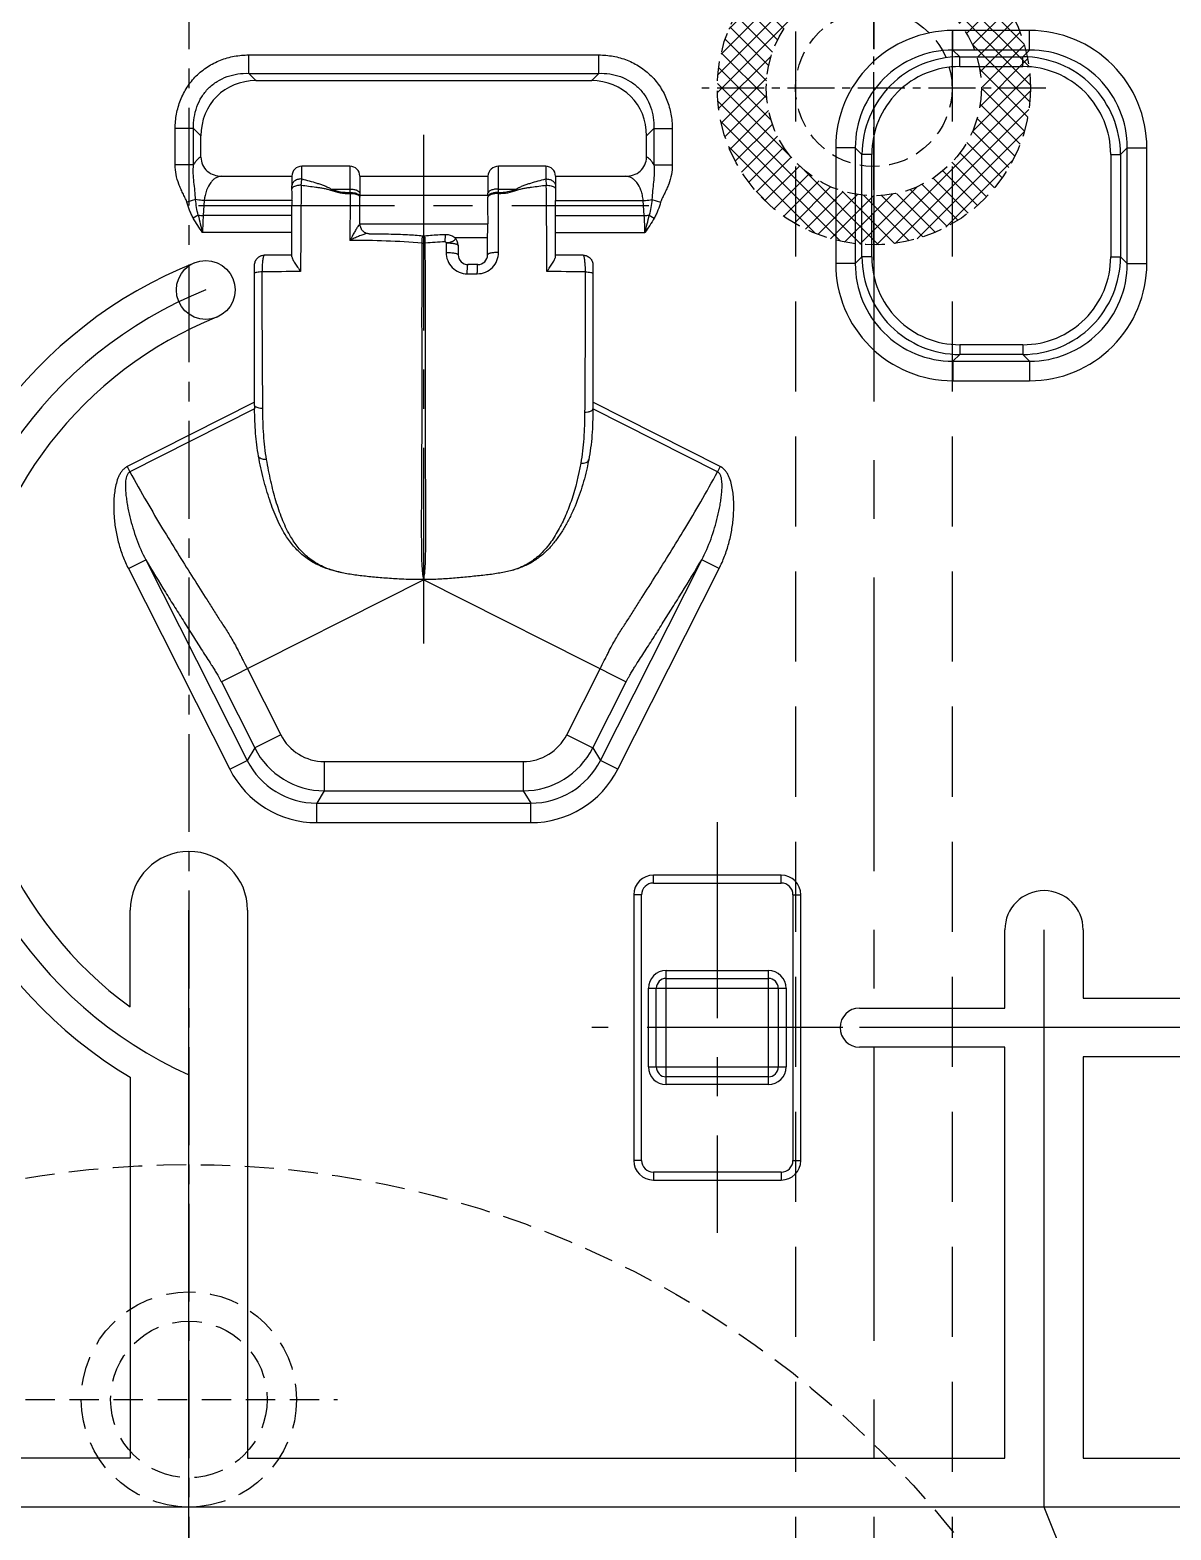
# Model space of a CAD drawing. Header units: millimetres. Extents: x 23075 to 24509, y -21593 to -20579.
# Drawn here: x 24224 to 24282.3, y -20835.6 to -20758.9 of the extents above; entities that cross this region are included whole.
import ezdxf

# ---------------------------------------------------------------- set-up
doc = ezdxf.new("R2010")
doc.units = ezdxf.units.MM
doc.header["$LTSCALE"] = 8
for name, pattern in [('CENTER', [2, 1.25, -0.25, 0.25, -0.25]), ('CENTER2', [1.125, 0.75, -0.125, 0.125, -0.125]), ('HIDDEN', [0.375, 0.25, -0.125]), ('HIDDEN2', [0.1875, 0.125, -0.0625])]:
    doc.linetypes.add(name, pattern=pattern)
for name, color, linetype in [('Cav-cor', 30, 'Continuous'), ('CL', 1, 'Continuous'), ('WT', 4, 'Continuous')]:
    doc.layers.add(name, color=color, linetype=linetype)

# ---------------------------------------------------------------- blocks, each defined once
blk = doc.blocks.new('20150513.114820')
at = {"layer": 'WT', "linetype": 'Continuous'}
h = blk.add_hatch(dxfattribs=at)
h.set_pattern_fill('ANSI37', color=125, scale=5, angle=270, style=0)
h.set_pattern_definition([(315, (23425.0146, -23957.4168), (0.441941738, 0.441941738), []), (45, (23425.0146, -23957.4168), (-0.441941738, 0.441941738), [])])
h.paths.add_polyline_path([(8, 0), (5.5, 0, 1), (-5.5, 0), (-8, 0, -1)])
h.paths.add_polyline_path([(-8, 0), (-5.5, 0, 0.414214), (0, -5.5, 0.414214), (5.5, 0), (8, 0, -0.414214), (0, -8, -0.414214)])
at = {"layer": 'WT', "color": 125, "linetype": 'CENTER2', "ltscale": 0.4}
for p, q in [((0, 8.788), (0, -8.788)), ((8.788, 0), (-8.788, 0))]:
    blk.add_line(p, q, dxfattribs=at)
at = {"layer": 'WT', "color": 125, "linetype": 'HIDDEN2'}
for radius in [8, 5.5, 4]:
    blk.add_circle((0, 0), radius, dxfattribs=at)

msp = doc.modelspace()

# ---------------------------------------------------------------- linework, layer by layer
at = {"linetype": 'CENTER', "ltscale": 0.5}
msp.add_line((24232.076, -20666.885), (24232.076, -21066.885), dxfattribs=at)
at = {"color": 8, "linetype": 'HIDDEN', "ltscale": 0.75}
msp.add_line((24223.73, -20828.885), (24239.668, -20828.885), dxfattribs=at)
for centre, radius in [((24232.076, -20866.885), 50), ((24232.076, -20828.885), 5.5), ((24232.076, -20828.885), 4)]:
    msp.add_circle(centre, radius, dxfattribs=at)
at = {"layer": 'Cav-cor', "color": 241}
for p, q in [((24271.119, -20759.935), (24271.119, -20758.936)), ((24275.033, -20758.936), (24271.119, -20758.936)), ((24275.033, -20759.935), (24275.033, -20758.936)), ((24275.033, -20759.935), (24271.119, -20759.935)), ((24271.464, -20760.28), (24271.119, -20759.935)), ((24274.689, -20760.28), (24275.033, -20759.935)), ((24235.135, -20761.125), (24235.135, -20760.185)), ((24235.135, -20760.185), (24253.018, -20760.185)), ((24253.018, -20761.125), (24253.018, -20760.185)), ((24271.464, -20760.779), (24271.464, -20760.28)), ((24271.464, -20760.28), (24274.689, -20760.28)), ((24274.689, -20760.779), (24274.689, -20760.28)), ((24235.51, -20761.5), (24235.135, -20761.125)), ((24235.135, -20761.125), (24253.018, -20761.125)), ((24252.642, -20761.5), (24235.51, -20761.5)), ((24252.642, -20761.5), (24253.018, -20761.125)), ((24271.464, -20760.779), (24274.689, -20760.779)), ((24231.376, -20765.796), (24231.376, -20763.944)), ((24232.316, -20763.944), (24231.376, -20763.944)), ((24232.316, -20765.796), (24232.316, -20763.944)), ((24232.691, -20764.319), (24232.316, -20763.944)), ((24232.691, -20765.409), (24232.691, -20764.319)), ((24255.462, -20764.319), (24255.837, -20763.944)), ((24255.462, -20765.409), (24255.462, -20764.319)), ((24255.837, -20763.944), (24255.837, -20765.796)), ((24255.837, -20763.944), (24256.776, -20763.944)), ((24256.776, -20763.944), (24256.776, -20765.796)), ((24265.127, -20764.928), (24265.127, -20770.842)), ((24266.126, -20764.928), (24265.127, -20764.928)), ((24266.126, -20764.928), (24266.126, -20770.842)), ((24266.471, -20765.273), (24266.126, -20764.928)), ((24266.471, -20770.498), (24266.471, -20765.273)), ((24266.97, -20765.273), (24266.471, -20765.273)), ((24266.97, -20770.498), (24266.97, -20765.273)), ((24279.182, -20765.273), (24279.182, -20770.498)), ((24279.182, -20765.273), (24279.682, -20765.273)), ((24279.682, -20765.273), (24280.026, -20764.928)), ((24279.682, -20765.273), (24279.682, -20770.498)), ((24280.026, -20770.842), (24280.026, -20764.928)), ((24280.026, -20764.928), (24281.025, -20764.928)), ((24281.025, -20770.842), (24281.025, -20764.928)), ((24232.316, -20765.796), (24231.376, -20765.796)), ((24237.845, -20766.518), (24237.845, -20765.875)), ((24240.307, -20765.875), (24237.845, -20765.875)), ((24240.307, -20765.875), (24240.307, -20767.206)), ((24247.895, -20767.209), (24247.895, -20765.875)), ((24250.307, -20765.875), (24247.895, -20765.875)), ((24250.307, -20765.875), (24250.307, -20766.518)), ((24255.837, -20765.796), (24256.776, -20765.796)), ((24233.755, -20766.385), (24237.343, -20766.385)), ((24237.343, -20766.377), (24237.343, -20766.385)), ((24237.343, -20766.385), (24237.343, -20766.865)), ((24240.81, -20766.385), (24240.81, -20766.377)), ((24240.81, -20766.385), (24240.81, -20767.251)), ((24240.81, -20766.385), (24247.344, -20766.385)), ((24247.344, -20766.385), (24247.344, -20767.251)), ((24250.81, -20766.385), (24250.81, -20766.377)), ((24250.81, -20766.385), (24250.81, -20766.865)), ((24250.81, -20766.385), (24254.397, -20766.385)), ((24232.415, -20767.579), (24231.97, -20767.707)), ((24232.859, -20767.625), (24232.81, -20768.392)), ((24237.344, -20767.625), (24232.859, -20767.625)), ((24239.336, -20767.036), (24240.307, -20767.036)), ((24240.307, -20767.206), (24240.309, -20767.258)), ((24240.81, -20767.251), (24240.81, -20767.351)), ((24240.81, -20768.822), (24240.81, -20767.351)), ((24240.81, -20767.353), (24247.344, -20767.353)), ((24247.894, -20767.26), (24247.895, -20767.209)), ((24247.895, -20767.036), (24248.817, -20767.036)), ((24250.808, -20767.625), (24255.294, -20767.625)), ((24255.343, -20768.392), (24255.294, -20767.625)), ((24255.738, -20767.579), (24256.182, -20767.707)), ((24232.553, -20768.37), (24232.296, -20768.522)), ((24237.343, -20768.392), (24232.81, -20768.392)), ((24237.343, -20770.495), (24237.343, -20767.868)), ((24250.81, -20770.494), (24250.81, -20767.868)), ((24250.81, -20768.392), (24255.343, -20768.392)), ((24255.6, -20768.37), (24255.857, -20768.522)), ((24240.81, -20768.822), (24240.81, -20768.844)), ((24240.81, -20768.822), (24247.345, -20768.822)), ((24237.343, -20769.26), (24232.776, -20769.26)), ((24244.898, -20769.367), (24245.196, -20769.353)), ((24245.223, -20769.79), (24245.22, -20770.28)), ((24247.342, -20769.532), (24245.673, -20769.532)), ((24245.835, -20769.922), (24245.835, -20769.935)), ((24245.835, -20769.935), (24245.835, -20770.398)), ((24247.342, -20770.398), (24247.342, -20769.414)), ((24250.81, -20769.26), (24255.376, -20769.26)), ((24237.343, -20770.408), (24236.417, -20770.408)), ((24251.735, -20770.408), (24250.81, -20770.408)), ((24266.471, -20770.498), (24266.126, -20770.842)), ((24266.97, -20770.498), (24266.471, -20770.498)), ((24279.182, -20770.498), (24279.682, -20770.498)), ((24279.682, -20770.498), (24280.026, -20770.842)), ((24235.433, -20778.104), (24235.433, -20770.92)), ((24246.298, -20771.368), (24246.814, -20771.367)), ((24246.84, -20770.9), (24246.337, -20770.9)), ((24252.719, -20770.92), (24252.719, -20778.211)), ((24266.126, -20770.842), (24265.127, -20770.842)), ((24280.026, -20770.842), (24281.025, -20770.842)), ((24271.464, -20774.991), (24271.464, -20775.491)), ((24274.689, -20774.991), (24271.464, -20774.991)), ((24274.689, -20774.991), (24274.689, -20775.491)), ((24271.464, -20775.491), (24271.119, -20775.835)), ((24271.119, -20775.835), (24271.119, -20776.834)), ((24271.119, -20775.835), (24275.033, -20775.835)), ((24274.689, -20775.491), (24271.464, -20775.491)), ((24274.689, -20775.491), (24275.033, -20775.835)), ((24275.033, -20775.835), (24275.033, -20776.834)), ((24271.119, -20776.834), (24275.033, -20776.834)), ((24235.433, -20777.93), (24228.925, -20781.219)), ((24235.434, -20778.27), (24229.062, -20781.49)), ((24235.433, -20778.104), (24235.433, -20778.074)), ((24259.227, -20781.219), (24252.719, -20777.93)), ((24252.719, -20778.211), (24252.719, -20778.27)), ((24259.09, -20781.49), (24252.719, -20778.27)), ((24252.719, -20778.284), (24252.719, -20778.27)), ((24228.925, -20781.219), (24229.062, -20781.49)), ((24259.227, -20781.219), (24259.09, -20781.49)), ((24228.983, -20786.434), (24229.872, -20785.985)), ((24229.872, -20785.985), (24235.049, -20796.229)), ((24253.103, -20796.229), (24258.28, -20785.985)), ((24259.169, -20786.434), (24258.28, -20785.985)), ((24228.983, -20786.434), (24234.16, -20796.678)), ((24253.992, -20796.678), (24259.169, -20786.434)), ((24244.076, -20786.997), (24233.733, -20792.224)), ((24244.076, -20786.997), (24254.419, -20792.224)), ((24244.09, -20786.994), (24244.08, -20786.994)), ((24235.067, -20791.55), (24236.771, -20794.923)), ((24251.381, -20794.923), (24253.086, -20791.55)), ((24233.733, -20792.224), (24235.438, -20795.597)), ((24252.714, -20795.597), (24254.419, -20792.224)), ((24236.771, -20794.923), (24235.438, -20795.597)), ((24251.381, -20794.923), (24252.714, -20795.597)), ((24235.438, -20795.597), (24235.049, -20796.229)), ((24252.714, -20795.597), (24253.103, -20796.229)), ((24234.16, -20796.678), (24235.049, -20796.229)), ((24238.994, -20796.29), (24238.994, -20797.785)), ((24238.994, -20796.29), (24249.158, -20796.29)), ((24249.158, -20796.29), (24249.158, -20797.785)), ((24253.992, -20796.678), (24253.103, -20796.229)), ((24238.994, -20797.785), (24238.606, -20798.416)), ((24238.994, -20797.785), (24249.158, -20797.785)), ((24249.158, -20797.785), (24249.547, -20798.416)), ((24238.606, -20799.413), (24238.606, -20798.416)), ((24238.606, -20798.416), (24249.547, -20798.416)), ((24249.547, -20799.413), (24249.547, -20798.416)), ((24238.606, -20799.413), (24249.547, -20799.413)), ((24255.81, -20802.498), (24255.81, -20802.096)), ((24262.342, -20802.096), (24255.81, -20802.096)), ((24262.342, -20802.498), (24262.342, -20802.096)), ((24255.81, -20802.498), (24262.342, -20802.498)), ((24254.805, -20803.101), (24254.805, -20816.669)), ((24255.207, -20803.101), (24254.805, -20803.101)), ((24255.207, -20816.669), (24255.207, -20803.101)), ((24262.945, -20803.101), (24262.945, -20816.669)), ((24262.945, -20803.101), (24263.347, -20803.101)), ((24263.347, -20816.669), (24263.347, -20803.101)), ((24229.076, -20808.829), (24229.076, -20803.885)), ((24232.076, -20940.385), (24232.076, -20803.885)), ((24235.076, -20803.885), (24235.076, -20831.885)), ((24273.772, -20808.885), (24273.772, -20804.885)), ((24275.772, -20834.385), (24275.772, -20804.885)), ((24277.772, -20804.885), (24277.772, -20808.385)), ((24256.463, -20812.8), (24256.463, -20806.971)), ((24256.463, -20806.971), (24261.689, -20806.971)), ((24256.463, -20807.373), (24261.689, -20807.373)), ((24261.689, -20812.8), (24261.689, -20806.971)), ((24255.559, -20811.895), (24255.559, -20807.875)), ((24255.559, -20807.875), (24262.594, -20807.875)), ((24255.961, -20811.895), (24255.961, -20807.875)), ((24262.192, -20807.875), (24262.192, -20811.895)), ((24262.594, -20807.875), (24262.594, -20811.895)), ((24266.347, -20808.885), (24273.772, -20808.885)), ((24277.772, -20808.385), (24284.611, -20808.385)), ((24284.611, -20809.885), (24266.347, -20809.885)), ((24273.772, -20810.885), (24266.347, -20810.885)), ((24273.772, -20831.885), (24273.772, -20810.885)), ((24255.559, -20811.895), (24262.594, -20811.895)), ((24277.772, -20811.385), (24277.772, -20831.885)), ((24284.611, -20811.385), (24277.772, -20811.385)), ((24229.076, -20812.424), (24229.076, -20831.885)), ((24261.689, -20812.398), (24256.463, -20812.398)), ((24261.689, -20812.8), (24256.463, -20812.8)), ((24255.207, -20816.669), (24254.805, -20816.669)), ((24262.945, -20816.669), (24263.347, -20816.669)), ((24255.81, -20817.272), (24255.81, -20817.674)), ((24262.342, -20817.272), (24255.81, -20817.272)), ((24262.342, -20817.272), (24262.342, -20817.674)), ((24255.81, -20817.674), (24262.342, -20817.674)), ((24229.076, -20831.885), (24184.076, -20831.885)), ((24235.076, -20831.885), (24273.772, -20831.885)), ((24277.772, -20831.885), (24283.076, -20831.885)), ((24283.076, -20834.385), (24174.076, -20834.385)), ((24281.28, -20847.984), (24275.772, -20834.385))]:
    msp.add_line(p, q, dxfattribs=at)
msp.add_circle((24232.936, -20772.195), 1.5, dxfattribs=at)
for centre, radius, start, end in [((24271.116, -20764.925), 5.988, 89.96876, 180.03124), ((24275.037, -20764.925), 5.988, 359.96876, 90.03124), ((24271.112, -20764.921), 4.986, 89.92495, 180.07505), ((24275.04, -20764.921), 4.986, 359.92452, 90.07548), ((24271.463, -20765.272), 4.992, 89.99079, 180.00921), ((24274.689, -20765.272), 4.992, 359.99079, 90.00921), ((24271.461, -20765.27), 4.491, 89.96888, 180.03112), ((24274.691, -20765.27), 4.491, 359.96889, 90.03111), ((24237.845, -20766.378), 0.502, 90, 179.96157), ((24240.307, -20766.378), 0.502, 0.03843, 90), ((24247.895, -20766.428), 0.553, 90, 175.56428), ((24250.307, -20766.378), 0.502, 0.03843, 90), ((24825.886, -20772.984), 588.105, 179.401676, 179.831427), ((23620.594, -20773.264), 629.778, 0.182956, 0.58427), ((24254.347, -20767.864), 17.004, 179.19259, 180.0117), ((24243.602, -20769.131), 4.753, 153.83693, 154.51859), ((25442.828, -20769.933), 1202.521, 179.872559, 179.987058), ((24240.668, -20767.443), 0.148, 34.87179, 37.53614), ((24254.416, -20767.461), 7.073, 179.73368, 179.93953), ((24471.269, -20767.87), 223.927, 179.89354, 180.24368), ((24228.405, -20767.246), 18.939, 359.67679, 359.98479), ((22959.4, -20770.402), 1288.498, 0.005689, 0.139696), ((24244.279, -20769.263), 5.055, 25.50236, 26.14333), ((24233.805, -20767.864), 17.004, 359.9883, 0.80737), ((24233.161, -20762.736), 5.667, 263.83606, 266.44393), ((24247.735, -20765.026), 15.547, 192.42181, 195.80473), ((24244.062, -20769.257), 11.286, 175.60561, 180.01778), ((24254.991, -20762.736), 5.667, 273.55607, 276.16394), ((24244.02, -20769.259), 11.356, 359.99576, 4.38084), ((24240.666, -20765.088), 15.29, 344.16692, 347.60655), ((24240.375, -20817.873), 48.212, 85.68754, 90.08142), ((24241.318, -20768.805), 0.515, 231.11156, 243.49321), ((24241.312, -20768.823), 0.495, 264.54701, 269.62364), ((24244.076, -20767.643), 2.156, 267.97703, 272.02324), ((24244.076, -20768.94), 0.488, 264.28556, 275.71694), ((24247.75, -20817.414), 47.752, 93.10664, 94.32142), ((24245.282, -20769.923), 0.553, 0.07989, 48.80197), ((24236.404, -20792.076), 21.668, 89.96476, 91.26876), ((24246.337, -20770.398), 0.502, 180, 270), ((24246.84, -20770.398), 0.502, 270, 0), ((24251.748, -20792.077), 21.669, 88.73129, 90.03525), ((24271.463, -20770.498), 4.992, 179.99078, 270.00922), ((24271.461, -20770.5), 4.491, 179.96888, 270.03112), ((24274.689, -20770.498), 4.992, 269.99078, 0.00922), ((24274.691, -20770.5), 4.491, 269.96889, 0.03111), ((24241.043, -20792.432), 23.3, 111.83171, 239.09567), ((24240.486, -21243.381), 472.136, 90.32798, 90.56529), ((24247.762, -21231.006), 459.76, 89.43152, 89.67522), ((24271.116, -20770.846), 5.988, 179.96875, 270.03125), ((24271.112, -20770.849), 4.986, 179.92495, 270.07505), ((24275.037, -20770.846), 5.988, 269.96875, 0.03125), ((24275.04, -20770.849), 4.986, 269.92452, 0.07548), ((24241.043, -20792.432), 21.8, 111.83171, 245.71151), ((24241.043, -20792.432), 20.3, 111.83171, 233.87787), ((24258.305, -20778.104), 22.872, 179.99938, 180.21177), ((24271.583, -20778.084), 36.15, 180.0322, 180.16651), ((24254.63, -20778.128), 19.197, 180.18011, 180.4232), ((24240.708, -20782.302), 4.406, 250.85313, 251.33826), ((24238.993, -20793.801), 2.489, 206.7887, 270.02297), ((24249.159, -20793.801), 2.489, 269.97703, 333.2113), ((24239.001, -20793.789), 3.995, 206.90611, 269.90556), ((24249.151, -20793.789), 3.995, 270.09444, 333.09389), ((24238.604, -20794.435), 4.978, 206.78881, 270.02286), ((24238.599, -20794.443), 3.973, 206.71057, 270.1011), ((24249.554, -20794.443), 3.973, 269.8989, 333.28943), ((24249.549, -20794.435), 4.978, 269.97714, 333.21119), ((24232.076, -20803.885), 3, 0, 180), ((24255.81, -20803.101), 1.005, 90, 180), ((24262.342, -20803.101), 1.005, 0, 90), ((24255.81, -20803.101), 0.603, 90, 180), ((24262.342, -20803.101), 0.603, 0, 90), ((24275.772, -20804.885), 2, 0, 180), ((24256.463, -20807.875), 0.904, 90, 180), ((24256.463, -20807.875), 0.502, 90, 180), ((24261.689, -20807.875), 0.904, 0, 90), ((24261.689, -20807.875), 0.502, 0, 90), ((24266.347, -20809.885), 1, 90, 270), ((24256.463, -20811.895), 0.904, 180, 270), ((24256.463, -20811.895), 0.502, 180, 270), ((24261.689, -20811.895), 0.904, 270, 0), ((24261.689, -20811.895), 0.502, 270, 0), ((24255.81, -20816.669), 1.005, 180, 270), ((24255.81, -20816.669), 0.603, 180, 270), ((24262.342, -20816.669), 1.005, 270, 0), ((24262.342, -20816.669), 0.603, 270, 0)]:
    msp.add_arc(centre, radius, start, end, dxfattribs=at)
for centre, major_axis, ratio, start_param, end_param in [((24235.883, -20764.692), (2.386, -2.386), 0.889126, 2.414818, 3.868368), ((24252.269, -20764.692), (2.386, 2.386), 0.889126, -0.726775, 0.726775), ((24247.895, -20767.844), (0, 7.019), 0.078746, 1.500763, 1.511534)]:
    msp.add_ellipse(centre, major_axis=major_axis, ratio=ratio, start_param=start_param, end_param=end_param, dxfattribs=at)
for points, knots in [([(24231.376, -20763.944), (24231.376, -20763.697), (24231.42, -20763.202), (24231.623, -20762.485), (24231.964, -20761.822), (24232.433, -20761.242), (24233.013, -20760.773), (24233.676, -20760.432), (24234.393, -20760.229), (24234.888, -20760.185), (24235.135, -20760.185)], [0, 0, 0, 0, 0.125022, 0.250026, 0.375019, 0.5, 0.624981, 0.749974, 0.874978, 1, 1, 1, 1]), ([(24253.018, -20760.185), (24253.264, -20760.185), (24253.76, -20760.229), (24254.476, -20760.432), (24255.14, -20760.773), (24255.719, -20761.242), (24256.189, -20761.822), (24256.529, -20762.485), (24256.733, -20763.202), (24256.776, -20763.697), (24256.776, -20763.944)], [0, 0, 0, 0, 0.125022, 0.250026, 0.375019, 0.5, 0.624981, 0.749974, 0.874978, 1, 1, 1, 1]), ([(24232.316, -20763.944), (24232.309, -20763.756), (24232.329, -20763.38), (24232.465, -20762.83), (24232.711, -20762.319), (24233.065, -20761.874), (24233.51, -20761.52), (24234.021, -20761.274), (24234.571, -20761.138), (24234.947, -20761.118), (24235.135, -20761.125)], [0, 0, 0, 0, 0.1248, 0.249752, 0.374839, 0.5, 0.625161, 0.750248, 0.8752, 1, 1, 1, 1]), ([(24253.018, -20761.125), (24253.205, -20761.118), (24253.582, -20761.138), (24254.131, -20761.274), (24254.642, -20761.52), (24255.087, -20761.874), (24255.441, -20762.319), (24255.688, -20762.83), (24255.823, -20763.38), (24255.843, -20763.756), (24255.837, -20763.944)], [0, 0, 0, 0, 0.1248, 0.249752, 0.374839, 0.5, 0.625161, 0.750248, 0.8752, 1, 1, 1, 1]), ([(24231.97, -20767.707), (24231.947, -20767.626), (24231.878, -20767.471), (24231.763, -20767.247), (24231.654, -20767.019), (24231.525, -20766.707), (24231.409, -20766.301), (24231.376, -20765.964), (24231.376, -20765.796)], [0, 0, 0, 0, 0.124955, 0.250038, 0.375115, 0.500185, 0.750108, 1, 1, 1, 1]), ([(24232.415, -20767.579), (24232.408, -20767.426), (24232.385, -20767.125), (24232.333, -20766.68), (24232.292, -20766.238), (24232.298, -20765.942), (24232.316, -20765.796)], [0, 0, 0, 0, 0.256427, 0.505995, 0.752557, 1, 1, 1, 1]), ([(24232.691, -20765.409), (24232.617, -20765.437), (24232.512, -20765.517), (24232.397, -20765.659), (24232.342, -20765.747), (24232.316, -20765.796)], [0, 0, 0, 0, 0.432869, 0.697929, 1, 1, 1, 1]), ([(24232.691, -20765.409), (24232.691, -20765.542), (24232.748, -20765.812), (24232.996, -20766.14), (24233.353, -20766.341), (24233.621, -20766.385), (24233.755, -20766.385)], [0, 0, 0, 0, 0.249722, 0.499502, 0.749605, 1, 1, 1, 1]), ([(24254.397, -20766.385), (24254.531, -20766.385), (24254.8, -20766.341), (24255.156, -20766.14), (24255.404, -20765.812), (24255.462, -20765.542), (24255.462, -20765.409)], [0, 0, 0, 0, 0.250395, 0.500498, 0.750278, 1, 1, 1, 1]), ([(24255.837, -20765.796), (24255.81, -20765.747), (24255.755, -20765.659), (24255.641, -20765.517), (24255.535, -20765.437), (24255.462, -20765.409)], [0, 0, 0, 0, 0.302072, 0.567135, 1, 1, 1, 1]), ([(24255.837, -20765.796), (24255.854, -20765.942), (24255.861, -20766.238), (24255.82, -20766.68), (24255.767, -20767.125), (24255.744, -20767.426), (24255.738, -20767.579)], [0, 0, 0, 0, 0.247443, 0.494005, 0.743573, 1, 1, 1, 1]), ([(24256.776, -20765.796), (24256.776, -20765.964), (24256.743, -20766.301), (24256.627, -20766.707), (24256.499, -20767.019), (24256.389, -20767.247), (24256.274, -20767.471), (24256.205, -20767.626), (24256.182, -20767.707)], [0, 0, 0, 0, 0.249892, 0.499815, 0.624885, 0.749962, 0.875045, 1, 1, 1, 1]), ([(24233.755, -20766.385), (24233.705, -20766.385), (24233.602, -20766.399), (24233.453, -20766.462), (24233.313, -20766.566), (24233.13, -20766.768), (24232.948, -20767.123), (24232.878, -20767.447), (24232.859, -20767.625)], [0, 0, 0, 0, 0.090335, 0.185467, 0.289279, 0.404829, 0.676765, 1, 1, 1, 1]), ([(24237.845, -20766.518), (24237.78, -20766.518), (24237.655, -20766.534), (24237.491, -20766.605), (24237.39, -20766.701), (24237.35, -20766.791), (24237.343, -20766.837), (24237.343, -20766.86)], [0, 0, 0, 0, 0.291298, 0.560043, 0.79336, 0.898875, 1, 1, 1, 1]), ([(24237.343, -20767.018), (24237.343, -20767.004), (24237.343, -20766.953), (24237.343, -20766.903), (24237.343, -20766.865)], [0, 0, 0, 0, 0.259881, 1, 1, 1, 1]), ([(24237.813, -20766.842), (24237.73, -20766.844), (24237.612, -20766.857), (24237.473, -20766.899), (24237.416, -20766.927), (24237.394, -20766.944)], [0, 0, 0, 0, 0.571416, 0.809496, 1, 1, 1, 1]), ([(24237.813, -20766.842), (24237.816, -20766.813), (24237.825, -20766.705), (24237.836, -20766.597), (24237.845, -20766.518)], [0, 0, 0, 0, 0.271014, 1, 1, 1, 1]), ([(24237.813, -20766.842), (24237.939, -20766.856), (24238.191, -20766.886), (24238.505, -20766.928), (24238.755, -20766.966), (24238.943, -20766.997), (24239.098, -20767.027), (24239.221, -20767.057), (24239.282, -20767.075), (24239.311, -20767.087)], [0, 0, 0, 0, 0.250077, 0.50025, 0.625352, 0.750434, 0.875426, 0.937829, 1, 1, 1, 1]), ([(24237.845, -20766.518), (24237.973, -20766.551), (24238.228, -20766.619), (24238.545, -20766.711), (24238.797, -20766.793), (24238.984, -20766.859), (24239.137, -20766.921), (24239.254, -20766.98), (24239.31, -20767.015), (24239.336, -20767.036)], [0, 0, 0, 0, 0.249843, 0.500227, 0.625549, 0.750857, 0.875934, 0.938218, 1, 1, 1, 1]), ([(24248.817, -20767.036), (24248.842, -20767.015), (24248.898, -20766.98), (24249.016, -20766.921), (24249.169, -20766.859), (24249.356, -20766.793), (24249.607, -20766.711), (24249.924, -20766.619), (24250.179, -20766.551), (24250.307, -20766.518)], [0, 0, 0, 0, 0.061791, 0.124083, 0.24916, 0.374465, 0.499784, 0.750163, 1, 1, 1, 1]), ([(24248.841, -20767.087), (24248.871, -20767.075), (24248.931, -20767.057), (24249.054, -20767.027), (24249.21, -20766.997), (24249.397, -20766.966), (24249.648, -20766.928), (24249.961, -20766.886), (24250.213, -20766.856), (24250.339, -20766.842)], [0, 0, 0, 0, 0.062174, 0.124577, 0.249569, 0.374651, 0.499752, 0.749924, 1, 1, 1, 1]), ([(24250.307, -20766.518), (24250.31, -20766.542), (24250.322, -20766.65), (24250.332, -20766.759), (24250.339, -20766.842)], [0, 0, 0, 0, 0.22674, 1, 1, 1, 1]), ([(24250.307, -20766.518), (24250.372, -20766.518), (24250.497, -20766.534), (24250.661, -20766.605), (24250.762, -20766.701), (24250.803, -20766.791), (24250.81, -20766.837), (24250.81, -20766.86)], [0, 0, 0, 0, 0.291298, 0.560043, 0.79336, 0.898875, 1, 1, 1, 1]), ([(24250.339, -20766.842), (24250.422, -20766.844), (24250.54, -20766.857), (24250.68, -20766.899), (24250.736, -20766.927), (24250.758, -20766.944)], [0, 0, 0, 0, 0.571417, 0.809496, 1, 1, 1, 1]), ([(24250.81, -20766.865), (24250.81, -20766.877), (24250.81, -20766.928), (24250.81, -20766.979), (24250.809, -20767.018)], [0, 0, 0, 0, 0.239846, 1, 1, 1, 1]), ([(24255.294, -20767.625), (24255.284, -20767.533), (24255.254, -20767.356), (24255.162, -20767.04), (24255.023, -20766.768), (24254.84, -20766.566), (24254.699, -20766.462), (24254.55, -20766.399), (24254.448, -20766.385), (24254.398, -20766.385)], [0, 0, 0, 0, 0.166993, 0.323638, 0.595404, 0.710882, 0.814629, 0.909701, 1, 1, 1, 1]), ([(24232.859, -20767.625), (24232.82, -20767.622), (24232.672, -20767.611), (24232.524, -20767.595), (24232.415, -20767.579)], [0, 0, 0, 0, 0.257756, 1, 1, 1, 1]), ([(24232.553, -20768.37), (24232.517, -20768.241), (24232.466, -20767.977), (24232.43, -20767.712), (24232.415, -20767.579)], [0, 0, 0, 0, 0.499995, 1, 1, 1, 1]), ([(24237.394, -20766.944), (24237.387, -20766.949), (24237.363, -20766.968), (24237.345, -20766.996), (24237.343, -20767.018)], [0, 0, 0, 0, 0.299106, 1, 1, 1, 1]), ([(24237.344, -20767.625), (24237.346, -20767.519), (24237.349, -20767.316), (24237.344, -20767.114), (24237.343, -20767.018)], [0, 0, 0, 0, 0.523169, 1, 1, 1, 1]), ([(24239.311, -20767.087), (24239.468, -20767.149), (24239.796, -20767.246), (24240.139, -20767.268), (24240.309, -20767.258)], [0, 0, 0, 0, 0.498209, 1, 1, 1, 1]), ([(24239.336, -20767.036), (24239.488, -20767.097), (24239.808, -20767.193), (24240.142, -20767.216), (24240.307, -20767.206)], [0, 0, 0, 0, 0.498181, 1, 1, 1, 1]), ([(24240.307, -20767.036), (24240.372, -20767.036), (24240.466, -20767.043), (24240.585, -20767.07), (24240.701, -20767.108), (24240.81, -20767.178), (24240.81, -20767.248)], [0, 0, 0, 0, 0.336811, 0.492221, 0.632859, 1, 1, 1, 1]), ([(24240.307, -20767.206), (24240.396, -20767.206), (24240.523, -20767.219), (24240.672, -20767.269), (24240.732, -20767.303), (24240.755, -20767.323)], [0, 0, 0, 0, 0.563768, 0.803842, 1, 1, 1, 1]), ([(24240.309, -20767.258), (24240.393, -20767.258), (24240.513, -20767.268), (24240.656, -20767.308), (24240.716, -20767.335), (24240.741, -20767.35)], [0, 0, 0, 0, 0.561272, 0.80205, 1, 1, 1, 1]), ([(24240.741, -20767.35), (24240.746, -20767.353), (24240.762, -20767.364), (24240.776, -20767.377), (24240.785, -20767.387)], [0, 0, 0, 0, 0.273343, 1, 1, 1, 1]), ([(24240.755, -20767.323), (24240.758, -20767.325), (24240.769, -20767.334), (24240.779, -20767.345), (24240.785, -20767.353)], [0, 0, 0, 0, 0.264467, 1, 1, 1, 1]), ([(24240.785, -20767.387), (24240.789, -20767.391), (24240.802, -20767.408), (24240.81, -20767.429), (24240.81, -20767.445)], [0, 0, 0, 0, 0.27925, 1, 1, 1, 1]), ([(24247.895, -20767.209), (24247.827, -20767.209), (24247.698, -20767.219), (24247.547, -20767.256), (24247.449, -20767.302), (24247.384, -20767.347), (24247.348, -20767.396), (24247.343, -20767.428)], [0, 0, 0, 0, 0.326549, 0.615959, 0.737831, 0.841704, 1, 1, 1, 1]), ([(24247.894, -20767.26), (24247.826, -20767.26), (24247.698, -20767.269), (24247.547, -20767.302), (24247.449, -20767.342), (24247.385, -20767.381), (24247.348, -20767.424), (24247.343, -20767.454)], [0, 0, 0, 0, 0.334342, 0.628364, 0.750351, 0.852361, 1, 1, 1, 1]), ([(24247.895, -20767.036), (24247.828, -20767.036), (24247.7, -20767.045), (24247.551, -20767.082), (24247.453, -20767.127), (24247.387, -20767.171), (24247.35, -20767.219), (24247.344, -20767.251)], [0, 0, 0, 0, 0.324912, 0.613724, 0.735867, 0.840361, 1, 1, 1, 1]), ([(24247.894, -20767.26), (24248.056, -20767.266), (24248.381, -20767.24), (24248.692, -20767.146), (24248.841, -20767.087)], [0, 0, 0, 0, 0.501835, 1, 1, 1, 1]), ([(24247.895, -20767.209), (24248.053, -20767.214), (24248.369, -20767.186), (24248.671, -20767.094), (24248.817, -20767.036)], [0, 0, 0, 0, 0.501859, 1, 1, 1, 1]), ([(24250.758, -20766.944), (24250.766, -20766.949), (24250.789, -20766.968), (24250.807, -20766.996), (24250.809, -20767.018)], [0, 0, 0, 0, 0.299107, 1, 1, 1, 1]), ([(24250.809, -20767.018), (24250.808, -20767.114), (24250.804, -20767.316), (24250.806, -20767.519), (24250.808, -20767.625)], [0, 0, 0, 0, 0.476832, 1, 1, 1, 1]), ([(24255.294, -20767.625), (24255.332, -20767.622), (24255.48, -20767.611), (24255.628, -20767.595), (24255.738, -20767.579)], [0, 0, 0, 0, 0.257756, 1, 1, 1, 1]), ([(24255.738, -20767.579), (24255.722, -20767.712), (24255.686, -20767.977), (24255.635, -20768.241), (24255.6, -20768.37)], [0, 0, 0, 0, 0.500005, 1, 1, 1, 1]), ([(24232.296, -20768.522), (24232.258, -20768.459), (24232.191, -20768.328), (24232.079, -20768.057), (24232.011, -20767.848), (24231.97, -20767.707)], [0, 0, 0, 0, 0.250007, 0.500147, 1, 1, 1, 1]), ([(24256.182, -20767.707), (24256.141, -20767.848), (24256.073, -20768.057), (24255.961, -20768.328), (24255.894, -20768.459), (24255.857, -20768.522)], [0, 0, 0, 0, 0.499854, 0.749992, 1, 1, 1, 1]), ([(24240.737, -20768.908), (24240.703, -20768.959), (24240.634, -20769.072), (24240.489, -20769.322), (24240.379, -20769.522), (24240.306, -20769.661)], [0, 0, 0, 0, 0.211574, 0.457878, 1, 1, 1, 1]), ([(24240.777, -20768.852), (24240.774, -20768.856), (24240.76, -20768.874), (24240.747, -20768.893), (24240.737, -20768.908)], [0, 0, 0, 0, 0.219, 1, 1, 1, 1]), ([(24240.81, -20768.844), (24240.812, -20768.877), (24240.82, -20768.943), (24240.844, -20769.005), (24240.858, -20769.035)], [0, 0, 0, 0, 0.495349, 1, 1, 1, 1]), ([(24240.858, -20769.035), (24240.866, -20769.052), (24240.902, -20769.115), (24240.952, -20769.171), (24240.995, -20769.206)], [0, 0, 0, 0, 0.248646, 1, 1, 1, 1]), ([(24247.342, -20769.414), (24247.342, -20769.314), (24247.345, -20769.116), (24247.345, -20768.919), (24247.345, -20768.822)], [0, 0, 0, 0, 0.508122, 1, 1, 1, 1]), ([(24241.156, -20769.313), (24241.089, -20769.329), (24240.952, -20769.375), (24240.744, -20769.457), (24240.526, -20769.554), (24240.38, -20769.624), (24240.306, -20769.661)], [0, 0, 0, 0, 0.222253, 0.470471, 0.731656, 1, 1, 1, 1]), ([(24241.2, -20769.303), (24241.197, -20769.304), (24241.182, -20769.307), (24241.167, -20769.31), (24241.156, -20769.313)], [0, 0, 0, 0, 0.240806, 1, 1, 1, 1]), ([(24241.309, -20769.319), (24241.634, -20769.321), (24242.282, -20769.328), (24242.93, -20769.349), (24243.254, -20769.367)], [0, 0, 0, 0, 0.500007, 1, 1, 1, 1]), ([(24244.074, -20786.985), (24244.052, -20786.879), (24244.016, -20786.611), (24243.986, -20786.122), (24243.973, -20785.474), (24243.967, -20784.352), (24243.972, -20782.713), (24243.983, -20780.932), (24243.991, -20779.355), (24243.993, -20777.604), (24243.988, -20775.331), (24243.985, -20772.569), (24243.994, -20770.718), (24244, -20769.797)], [0, 0, 0, 0, 0.019029, 0.047109, 0.085354, 0.132055, 0.242894, 0.371422, 0.442744, 0.518176, 0.67693, 0.839421, 1, 1, 1, 1]), ([(24244, -20769.797), (24243.999, -20769.753), (24243.997, -20769.672), (24244.001, -20769.563), (24244.008, -20769.489), (24244.018, -20769.447), (24244.024, -20769.431), (24244.027, -20769.426)], [0, 0, 0, 0, 0.353495, 0.651736, 0.871173, 0.947047, 1, 1, 1, 1]), ([(24244.078, -20786.986), (24244.1, -20786.879), (24244.137, -20786.611), (24244.166, -20786.122), (24244.179, -20785.475), (24244.186, -20784.353), (24244.18, -20782.713), (24244.169, -20780.933), (24244.162, -20779.355), (24244.159, -20777.604), (24244.165, -20775.331), (24244.167, -20772.569), (24244.158, -20770.718), (24244.152, -20769.797)], [0, 0, 0, 0, 0.019025, 0.047101, 0.085343, 0.132042, 0.24288, 0.371409, 0.442731, 0.518164, 0.676921, 0.839417, 1, 1, 1, 1]), ([(24244.152, -20769.797), (24244.154, -20769.753), (24244.155, -20769.672), (24244.151, -20769.563), (24244.144, -20769.489), (24244.134, -20769.447), (24244.128, -20769.431), (24244.125, -20769.426)], [0, 0, 0, 0, 0.353495, 0.651735, 0.871173, 0.947046, 1, 1, 1, 1]), ([(24245.191, -20769.352), (24245.187, -20769.354), (24245.181, -20769.366), (24245.175, -20769.388), (24245.17, -20769.423), (24245.166, -20769.468), (24245.163, -20769.523), (24245.161, -20769.612), (24245.161, -20769.683), (24245.163, -20769.732)], [0, 0, 0, 0, 0.032483, 0.093665, 0.184809, 0.304319, 0.449445, 0.61663, 1, 1, 1, 1]), ([(24245.223, -20769.79), (24245.222, -20769.776), (24245.208, -20769.746), (24245.178, -20769.731), (24245.162, -20769.732)], [0, 0, 0, 0, 0.497728, 1, 1, 1, 1]), ([(24245.196, -20769.353), (24245.22, -20769.352), (24245.315, -20769.354), (24245.41, -20769.378), (24245.476, -20769.405)], [0, 0, 0, 0, 0.250661, 1, 1, 1, 1]), ([(24245.636, -20769.662), (24245.614, -20769.681), (24245.575, -20769.707), (24245.515, -20769.731), (24245.462, -20769.75), (24245.408, -20769.77), (24245.328, -20769.791), (24245.265, -20769.788), (24245.223, -20769.79)], [0, 0, 0, 0, 0.198267, 0.314602, 0.441199, 0.575555, 0.713999, 1, 1, 1, 1]), ([(24245.223, -20769.79), (24245.299, -20769.788), (24245.411, -20769.791), (24245.553, -20769.806), (24245.646, -20769.821), (24245.723, -20769.841), (24245.775, -20769.861), (24245.806, -20769.88), (24245.825, -20769.896), (24245.835, -20769.912), (24245.835, -20769.922)], [0, 0, 0, 0, 0.352359, 0.516116, 0.662727, 0.786565, 0.883652, 0.921718, 0.953077, 1, 1, 1, 1]), ([(24245.646, -20769.507), (24245.658, -20769.517), (24245.677, -20769.539), (24245.69, -20769.6), (24245.658, -20769.641), (24245.636, -20769.662)], [0, 0, 0, 0, 0.2566, 0.48119, 1, 1, 1, 1]), ([(24235.433, -20770.92), (24235.433, -20770.856), (24235.458, -20770.725), (24235.566, -20770.557), (24235.729, -20770.443), (24235.86, -20770.414), (24235.924, -20770.413)], [0, 0, 0, 0, 0.249994, 0.499976, 0.749969, 1, 1, 1, 1]), ([(24235.828, -20771.268), (24235.83, -20771.163), (24235.835, -20771.01), (24235.847, -20770.817), (24235.859, -20770.693), (24235.872, -20770.589), (24235.887, -20770.508), (24235.902, -20770.451), (24235.916, -20770.421), (24235.924, -20770.413)], [0, 0, 0, 0, 0.365239, 0.528457, 0.672803, 0.794524, 0.890642, 0.95918, 1, 1, 1, 1]), ([(24237.343, -20770.495), (24237.343, -20770.517), (24237.355, -20770.567), (24237.388, -20770.643), (24237.435, -20770.73), (24237.515, -20770.861), (24237.633, -20771.036), (24237.732, -20771.179), (24237.784, -20771.253)], [0, 0, 0, 0, 0.075002, 0.170627, 0.283526, 0.410042, 0.692342, 1, 1, 1, 1]), ([(24245.22, -20770.28), (24245.297, -20770.278), (24245.409, -20770.28), (24245.553, -20770.294), (24245.646, -20770.307), (24245.723, -20770.325), (24245.776, -20770.343), (24245.807, -20770.36), (24245.825, -20770.374), (24245.835, -20770.388), (24245.835, -20770.398)], [0, 0, 0, 0, 0.356458, 0.521989, 0.669756, 0.794005, 0.89031, 0.927416, 0.957338, 1, 1, 1, 1]), ([(24245.22, -20770.28), (24245.219, -20770.42), (24245.273, -20770.704), (24245.51, -20771.066), (24245.869, -20771.311), (24246.156, -20771.368), (24246.298, -20771.368)], [0, 0, 0, 0, 0.248392, 0.49717, 0.747556, 1, 1, 1, 1]), ([(24246.814, -20771.367), (24246.957, -20771.366), (24247.245, -20771.308), (24247.606, -20771.06), (24247.843, -20770.698), (24247.898, -20770.414), (24247.898, -20770.274)], [0, 0, 0, 0, 0.25228, 0.503737, 0.753039, 1, 1, 1, 1]), ([(24247.898, -20770.274), (24247.827, -20770.274), (24247.724, -20770.278), (24247.593, -20770.293), (24247.51, -20770.308), (24247.441, -20770.326), (24247.389, -20770.346), (24247.354, -20770.368), (24247.342, -20770.389), (24247.342, -20770.398)], [0, 0, 0, 0, 0.361627, 0.526102, 0.671678, 0.793556, 0.88824, 0.955052, 1, 1, 1, 1]), ([(24250.368, -20771.253), (24250.42, -20771.179), (24250.519, -20771.036), (24250.637, -20770.861), (24250.717, -20770.73), (24250.764, -20770.643), (24250.798, -20770.567), (24250.81, -20770.517), (24250.81, -20770.495)], [0, 0, 0, 0, 0.307661, 0.589954, 0.71647, 0.82937, 0.924997, 1, 1, 1, 1]), ([(24252.228, -20770.413), (24252.237, -20770.421), (24252.25, -20770.451), (24252.266, -20770.508), (24252.28, -20770.589), (24252.294, -20770.693), (24252.305, -20770.817), (24252.318, -20771.01), (24252.322, -20771.163), (24252.324, -20771.268)], [0, 0, 0, 0, 0.040819, 0.109357, 0.205475, 0.327196, 0.471542, 0.63476, 1, 1, 1, 1]), ([(24252.228, -20770.413), (24252.293, -20770.414), (24252.423, -20770.443), (24252.586, -20770.557), (24252.694, -20770.725), (24252.719, -20770.856), (24252.719, -20770.92)], [0, 0, 0, 0, 0.25001, 0.499985, 0.749965, 1, 1, 1, 1]), ([(24235.828, -20771.268), (24235.776, -20771.27), (24235.681, -20771.275), (24235.558, -20771.29), (24235.48, -20771.307), (24235.442, -20771.324), (24235.433, -20771.336), (24235.433, -20771.341)], [0, 0, 0, 0, 0.38412, 0.696744, 0.904973, 0.964926, 1, 1, 1, 1]), ([(24235.852, -20778.253), (24235.846, -20777.097), (24235.826, -20774.769), (24235.823, -20772.441), (24235.828, -20771.268)], [0, 0, 0, 0, 0.496466, 1, 1, 1, 1]), ([(24246.298, -20771.368), (24246.299, -20771.306), (24246.301, -20771.218), (24246.306, -20771.106), (24246.311, -20771.037), (24246.316, -20770.981), (24246.322, -20770.94), (24246.328, -20770.914), (24246.333, -20770.903), (24246.336, -20770.9), (24246.337, -20770.9)], [0, 0, 0, 0, 0.389843, 0.561083, 0.709311, 0.830058, 0.919639, 0.975759, 0.991307, 1, 1, 1, 1]), ([(24246.814, -20771.367), (24246.814, -20771.335), (24246.815, -20771.274), (24246.817, -20771.186), (24246.819, -20771.106), (24246.823, -20771.037), (24246.826, -20770.981), (24246.83, -20770.943), (24246.833, -20770.921), (24246.835, -20770.91), (24246.837, -20770.904), (24246.839, -20770.9), (24246.84, -20770.9)], [0, 0, 0, 0, 0.201829, 0.391979, 0.56402, 0.712812, 0.833833, 0.923294, 0.95536, 0.978674, 0.99328, 1, 1, 1, 1]), ([(24252.324, -20771.268), (24252.33, -20772.473), (24252.326, -20774.864), (24252.305, -20777.254), (24252.299, -20778.439)], [0, 0, 0, 0, 0.504082, 1, 1, 1, 1]), ([(24252.324, -20771.268), (24252.376, -20771.27), (24252.472, -20771.275), (24252.594, -20771.29), (24252.672, -20771.307), (24252.71, -20771.324), (24252.719, -20771.336), (24252.719, -20771.341)], [0, 0, 0, 0, 0.384143, 0.696774, 0.90499, 0.964933, 1, 1, 1, 1]), ([(24235.464, -20778.156), (24235.459, -20778.152), (24235.444, -20778.138), (24235.433, -20778.118), (24235.433, -20778.104)], [0, 0, 0, 0, 0.299683, 1, 1, 1, 1]), ([(24235.633, -20780.691), (24235.562, -20780.304), (24235.465, -20779.498), (24235.437, -20778.687), (24235.434, -20778.27)], [0, 0, 0, 0, 0.485401, 1, 1, 1, 1]), ([(24235.852, -20778.253), (24235.772, -20778.249), (24235.66, -20778.236), (24235.531, -20778.196), (24235.482, -20778.171), (24235.464, -20778.156)], [0, 0, 0, 0, 0.593076, 0.82556, 1, 1, 1, 1]), ([(24236.043, -20780.86), (24235.972, -20780.443), (24235.879, -20779.573), (24235.854, -20778.701), (24235.852, -20778.253)], [0, 0, 0, 0, 0.486033, 1, 1, 1, 1]), ([(24252.299, -20778.439), (24252.355, -20778.436), (24252.434, -20778.428), (24252.534, -20778.407), (24252.596, -20778.388), (24252.647, -20778.366), (24252.693, -20778.338), (24252.718, -20778.305), (24252.719, -20778.284)], [0, 0, 0, 0, 0.353176, 0.510855, 0.650408, 0.769096, 0.865732, 1, 1, 1, 1]), ([(24252.719, -20778.284), (24252.719, -20778.733), (24252.693, -20779.602), (24252.586, -20780.467), (24252.505, -20780.88)], [0, 0, 0, 0, 0.516076, 1, 1, 1, 1]), ([(24252.299, -20778.439), (24252.298, -20778.889), (24252.272, -20779.763), (24252.174, -20780.633), (24252.098, -20781.05)], [0, 0, 0, 0, 0.514962, 1, 1, 1, 1]), ([(24228.925, -20781.219), (24228.874, -20781.245), (24228.777, -20781.309), (24228.655, -20781.434), (24228.557, -20781.578), (24228.453, -20781.784), (24228.361, -20782.059), (24228.291, -20782.398), (24228.249, -20782.742), (24228.224, -20783.203), (24228.241, -20783.781), (24228.328, -20784.469), (24228.479, -20785.145), (24228.693, -20785.805), (24228.879, -20786.228), (24228.983, -20786.434)], [0, 0, 0, 0, 0.031263, 0.062534, 0.093801, 0.125072, 0.187547, 0.250045, 0.312547, 0.375052, 0.500024, 0.625007, 0.749998, 0.874993, 1, 1, 1, 1]), ([(24237.067, -20784.803), (24236.881, -20784.521), (24236.557, -20783.911), (24236.183, -20782.919), (24235.871, -20781.84), (24235.706, -20781.085), (24235.633, -20780.691)], [0, 0, 0, 0, 0.23131, 0.470979, 0.725529, 1, 1, 1, 1]), ([(24236.043, -20780.86), (24235.994, -20780.863), (24235.9, -20780.859), (24235.774, -20780.829), (24235.679, -20780.775), (24235.64, -20780.719), (24235.633, -20780.691)], [0, 0, 0, 0, 0.316021, 0.5917, 0.816692, 1, 1, 1, 1]), ([(24237.23, -20784.715), (24237.08, -20784.448), (24236.816, -20783.874), (24236.507, -20782.949), (24236.247, -20781.938), (24236.107, -20781.23), (24236.043, -20780.86)], [0, 0, 0, 0, 0.227269, 0.466002, 0.721861, 1, 1, 1, 1]), ([(24252.098, -20781.05), (24251.985, -20781.674), (24251.772, -20782.581), (24251.341, -20783.711), (24250.969, -20784.468), (24250.535, -20785.157), (24250.012, -20785.76), (24249.361, -20786.241), (24248.853, -20786.444), (24248.585, -20786.524)], [0, 0, 0, 0, 0.278619, 0.40643, 0.529591, 0.648201, 0.762837, 0.877394, 1, 1, 1, 1]), ([(24252.098, -20781.05), (24252.147, -20781.052), (24252.239, -20781.048), (24252.363, -20781.018), (24252.458, -20780.964), (24252.497, -20780.908), (24252.505, -20780.88)], [0, 0, 0, 0, 0.312224, 0.586159, 0.812631, 1, 1, 1, 1]), ([(24252.505, -20780.88), (24252.479, -20781.014), (24252.372, -20781.526), (24252.237, -20782.033), (24252.117, -20782.401)], [0, 0, 0, 0, 0.260018, 1, 1, 1, 1]), ([(24259.169, -20786.434), (24259.273, -20786.228), (24259.46, -20785.805), (24259.674, -20785.145), (24259.824, -20784.469), (24259.911, -20783.781), (24259.928, -20783.203), (24259.903, -20782.742), (24259.862, -20782.398), (24259.791, -20782.059), (24259.699, -20781.784), (24259.595, -20781.578), (24259.497, -20781.434), (24259.376, -20781.309), (24259.278, -20781.245), (24259.227, -20781.219)], [0, 0, 0, 0, 0.125001, 0.24999, 0.374974, 0.49995, 0.624915, 0.687417, 0.749917, 0.812411, 0.874888, 0.90616, 0.937446, 0.96872, 1, 1, 1, 1]), ([(24229.062, -20781.49), (24229.017, -20781.511), (24228.96, -20781.566), (24228.913, -20781.654), (24228.877, -20781.748), (24228.851, -20781.871), (24228.836, -20782.02), (24228.831, -20782.169), (24228.834, -20782.368), (24228.851, -20782.615), (24228.887, -20782.91), (24228.95, -20783.3), (24229.051, -20783.783), (24229.205, -20784.353), (24229.452, -20785.098), (24229.688, -20785.639), (24229.872, -20785.985)], [0, 0, 0, 0, 0.031631, 0.047536, 0.063417, 0.095033, 0.126598, 0.15812, 0.189604, 0.252468, 0.315217, 0.377862, 0.502851, 0.627513, 0.75191, 1, 1, 1, 1]), ([(24229.062, -20781.49), (24229.344, -20782.004), (24229.891, -20782.978), (24230.706, -20784.356), (24231.475, -20785.607), (24232.204, -20786.772), (24232.795, -20787.708), (24233.258, -20788.439), (24233.545, -20788.886), (24233.772, -20789.236), (24234.001, -20789.585), (24234.229, -20789.955), (24234.46, -20790.364), (24234.614, -20790.658), (24234.744, -20790.917), (24234.887, -20791.195), (24234.995, -20791.407), (24235.067, -20791.55)], [0, 0, 0, 0, 0.149944, 0.286006, 0.409731, 0.525729, 0.637899, 0.693085, 0.747278, 0.773755, 0.799787, 0.854245, 0.884984, 0.919911, 0.939133, 0.959162, 1, 1, 1, 1]), ([(24253.086, -20791.55), (24253.158, -20791.407), (24253.266, -20791.195), (24253.408, -20790.917), (24253.539, -20790.658), (24253.692, -20790.364), (24253.923, -20789.955), (24254.151, -20789.585), (24254.38, -20789.236), (24254.608, -20788.886), (24254.894, -20788.439), (24255.357, -20787.708), (24255.949, -20786.772), (24256.678, -20785.607), (24257.446, -20784.356), (24258.261, -20782.978), (24258.809, -20782.004), (24259.09, -20781.49)], [0, 0, 0, 0, 0.040838, 0.060867, 0.08009, 0.115017, 0.145755, 0.200214, 0.226246, 0.252723, 0.306917, 0.362102, 0.474272, 0.590272, 0.713995, 0.850054, 1, 1, 1, 1]), ([(24258.28, -20785.985), (24258.464, -20785.639), (24258.7, -20785.098), (24258.947, -20784.353), (24259.101, -20783.783), (24259.202, -20783.301), (24259.265, -20782.91), (24259.301, -20782.615), (24259.319, -20782.368), (24259.322, -20782.169), (24259.317, -20782.02), (24259.301, -20781.871), (24259.269, -20781.725), (24259.212, -20781.584), (24259.135, -20781.512), (24259.09, -20781.49)], [0, 0, 0, 0, 0.248088, 0.372483, 0.497143, 0.62213, 0.684774, 0.747523, 0.810386, 0.841869, 0.873397, 0.904961, 0.936585, 0.968295, 1, 1, 1, 1]), ([(24252.117, -20782.401), (24251.996, -20782.776), (24251.786, -20783.323), (24251.446, -20784.014), (24251.168, -20784.5), (24250.856, -20784.961), (24250.502, -20785.39), (24250.095, -20785.779), (24249.624, -20786.111), (24249.091, -20786.372), (24248.502, -20786.557), (24247.864, -20786.682), (24247.178, -20786.773), (24246.448, -20786.846), (24245.681, -20786.918), (24244.892, -20786.978), (24244.358, -20786.993), (24244.09, -20786.994)], [0, 0, 0, 0, 0.115955, 0.171637, 0.226461, 0.280779, 0.335014, 0.389845, 0.44591, 0.503723, 0.563733, 0.627034, 0.694838, 0.767031, 0.843058, 0.921289, 1, 1, 1, 1]), ([(24239.258, -20786.478), (24239.024, -20786.403), (24238.574, -20786.222), (24237.973, -20785.834), (24237.468, -20785.356), (24237.192, -20784.992), (24237.067, -20784.803)], [0, 0, 0, 0, 0.262137, 0.514091, 0.758639, 1, 1, 1, 1]), ([(24239.263, -20786.465), (24239.039, -20786.387), (24238.613, -20786.198), (24238.052, -20785.792), (24237.59, -20785.292), (24237.342, -20784.913), (24237.23, -20784.715)], [0, 0, 0, 0, 0.258762, 0.506363, 0.751487, 1, 1, 1, 1]), ([(24229.872, -20785.985), (24230.202, -20786.538), (24230.696, -20787.348), (24231.355, -20788.406), (24231.831, -20789.164), (24232.224, -20789.787), (24232.535, -20790.277), (24232.765, -20790.638), (24232.992, -20790.991), (24233.182, -20791.284), (24233.336, -20791.525), (24233.436, -20791.685), (24233.52, -20791.824), (24233.591, -20791.944), (24233.66, -20792.08), (24233.709, -20792.175), (24233.733, -20792.224)], [0, 0, 0, 0, 0.263463, 0.387837, 0.509546, 0.629414, 0.688647, 0.747013, 0.80415, 0.860523, 0.889759, 0.920874, 0.93765, 0.956118, 0.977888, 1, 1, 1, 1]), ([(24254.419, -20792.224), (24254.444, -20792.175), (24254.493, -20792.08), (24254.562, -20791.944), (24254.633, -20791.824), (24254.716, -20791.685), (24254.816, -20791.525), (24254.97, -20791.284), (24255.16, -20790.991), (24255.388, -20790.638), (24255.618, -20790.277), (24255.929, -20789.787), (24256.321, -20789.164), (24256.797, -20788.406), (24257.456, -20787.348), (24257.95, -20786.538), (24258.28, -20785.985)], [0, 0, 0, 0, 0.022112, 0.043881, 0.062351, 0.079126, 0.110241, 0.139477, 0.19585, 0.252988, 0.311354, 0.370588, 0.490455, 0.612165, 0.736538, 1, 1, 1, 1]), ([(24239.903, -20786.646), (24239.848, -20786.634), (24239.631, -20786.587), (24239.416, -20786.529), (24239.258, -20786.478)], [0, 0, 0, 0, 0.255396, 1, 1, 1, 1]), ([(24239.901, -20786.64), (24239.848, -20786.629), (24239.645, -20786.583), (24239.444, -20786.526), (24239.298, -20786.477)], [0, 0, 0, 0, 0.258385, 1, 1, 1, 1]), ([(24242.821, -20786.965), (24242.557, -20786.951), (24242.041, -20786.917), (24241.288, -20786.85), (24240.577, -20786.767), (24240.122, -20786.691), (24239.903, -20786.646)], [0, 0, 0, 0, 0.269595, 0.528503, 0.772288, 1, 1, 1, 1]), ([(24244.08, -20786.994), (24243.975, -20786.996), (24243.555, -20786.996), (24243.135, -20786.981), (24242.821, -20786.965)], [0, 0, 0, 0, 0.25031, 1, 1, 1, 1])]:
    msp.add_open_spline(points, degree=3, knots=knots, dxfattribs=at)
for points in [[(24232.776, -20769.26), (24232.607, -20769.02), (24232.445, -20768.775), (24232.296, -20768.522)], [(24255.857, -20768.522), (24255.707, -20768.775), (24255.545, -20769.02), (24255.376, -20769.26)], [(24241.089, -20769.266), (24241.144, -20769.293), (24241.204, -20769.311), (24241.265, -20769.316)], [(24243.254, -20769.367), (24243.512, -20769.381), (24243.77, -20769.4), (24244.027, -20769.426)], [(24244.125, -20769.426), (24244.382, -20769.4), (24244.64, -20769.381), (24244.898, -20769.367)], [(24245.476, -20769.405), (24245.537, -20769.43), (24245.596, -20769.463), (24245.646, -20769.507)]]:
    msp.add_open_spline(points, degree=3, dxfattribs=at)
at = {"layer": 'CL', "color": 6, "linetype": 'CENTER'}
for p, q in [((24244.076, -20790.261), (24244.076, -20763.73)), ((24232.574, -20767.885), (24255.578, -20767.885)), ((24259.076, -20799.394), (24259.076, -20820.376)), ((24265.492, -20809.885), (24252.661, -20809.885))]:
    msp.add_line(p, q, dxfattribs=at)
at = {"layer": 'WT', "color": 125, "linetype": 'CENTER', "ltscale": 1.5}
msp.add_line((24267.076, -20666.885), (24267.076, -21066.885), dxfattribs=at)
at = {"layer": 'WT', "color": 125, "linetype": 'HIDDEN', "ltscale": 2.3}
for p, q in [((24263.076, -20696.885), (24263.076, -21036.885)), ((24271.076, -20696.885), (24271.076, -21036.885))]:
    msp.add_line(p, q, dxfattribs=at)

# ---------------------------------------------------------------- block references
at = {"layer": 'WT', "rotation": -90}
msp.add_blockref('20150513.114820', (24267.076, -20761.885), dxfattribs=at)

doc.saveas('drawing.dxf')
